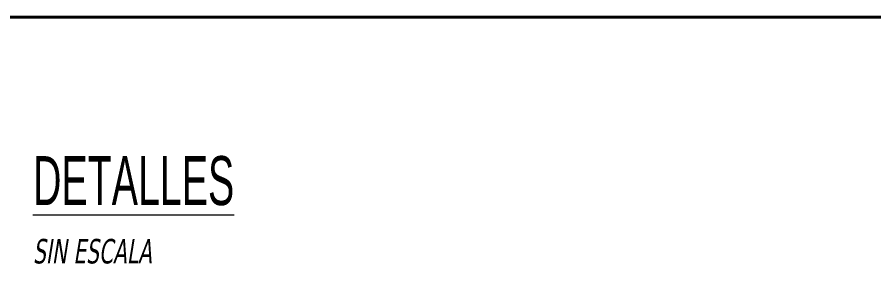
# Model space of a CAD drawing. Header units: inches. Extents: x 1693 to 10990, y 1878 to 5055.
# Drawn here: x 10008.1 to 10214.3, y 4649.4 to 4708.9 of the extents above; entities that cross this region are included whole.
import ezdxf

# ---------------------------------------------------------------- set-up
doc = ezdxf.new("R2010")
doc.units = ezdxf.units.IN
doc.layers.add('CONTORNO', color=95, linetype='Continuous', lineweight=40)
doc.layers.add('Nuevo_02 ARQ PLANO CLAVE 1_Pluma_Nº__222', color=7, linetype='Continuous', lineweight=20)
doc.styles.add('Estilo_Generado_14', font='vinet.ttf')
doc.styles.add('Estilo_Generado_16', font='verdanai.ttf')

# ---------------------------------------------------------------- blocks, each defined once
blk = doc.blocks.new('1')
at = {"layer": 'CONTORNO', "color": 85, "ltscale": 0.5, "true_color": 0x58ba48}
blk.add_line((876.899, -233.626), (680.809, -233.626), dxfattribs=at)

msp = doc.modelspace()

# ---------------------------------------------------------------- block references
at = {"layer": 'CONTORNO', "xscale": 5.904412713296551, "yscale": 5.904412713296551, "zscale": 5.904412713296551}
msp.add_blockref('1', (5812.781, 6088.369), dxfattribs=at)

# ---------------------------------------------------------------- texts
at = {"layer": 'Nuevo_02 ARQ PLANO CLAVE 1_Pluma_Nº__222', "color": 7, "linetype": 'Continuous', "lineweight": 20, "attachment_point": 1}
for s, insert, char_height, style in [('\\A1;\\pxql;{\\W0.6;\\LDETALLES}', (10011.907, 4675.424), 11.80883, 'Estilo_Generado_14'), ('\\A1;\\pxql;{\\W0.6;SIN ESCALA}', (10011.907, 4655.456), 5.90441, 'Estilo_Generado_16')]:
    msp.add_mtext(s, dxfattribs=dict(at, insert=insert, char_height=char_height, style=style))

doc.saveas('drawing.dxf')
